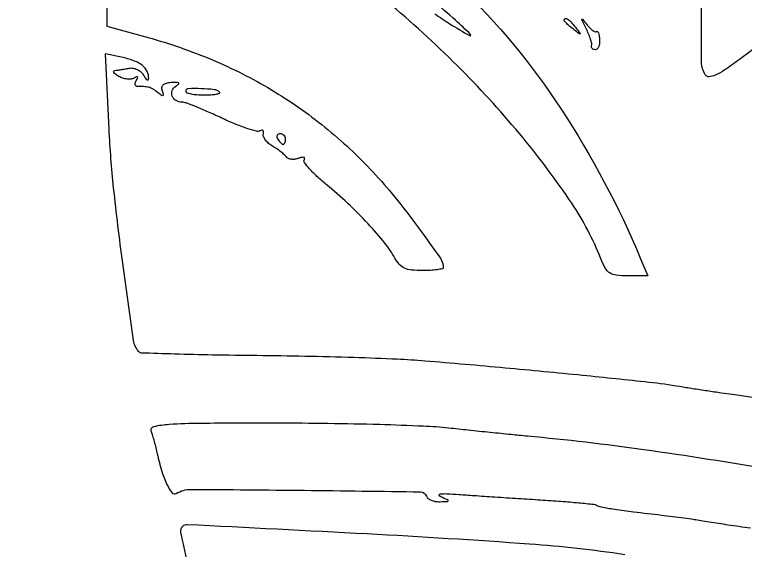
# Model space of a CAD drawing. Extents: x 123 to 893, y 112 to 937.
# Drawn here: x 123.4 to 262.5, y 378.4 to 480.7 of the extents above; entities that cross this region are included whole.
import ezdxf

# ---------------------------------------------------------------- set-up
doc = ezdxf.new("R2010")
doc.units = 0

msp = doc.modelspace()

# ---------------------------------------------------------------- linework, layer by layer
for points in [[(505, 723), (505.013655, 624.25, 0.000571), (505.06234, 586.230152, 0.000921), (505.200423, 553.846875, 0.000132), (505.38367, 525.076146, 0.063888), (505.630286, 523.25, 0.077982), (506.147819, 522.083228, 0.144438), (506.926697, 521.412716, 0.088454), (508.224277, 521.08494, 0.017747), (510.616631, 521, 0.016086), (512.298042, 521.054108, 0.026141), (513.716903, 521.220312, 0.024109), (514.785852, 521.456084, 0.332777), (515.015378, 521.75, 0.004505), (515.022414, 522.362296, 0.000001), (515.095159, 551.728108, 0.000021), (515.174312, 584.257832, 0.000013), (515.265378, 622.749944), (515.5, 722.999887)], [(267, 476.335935), (261.329506, 472.134816, -0.010253), (258.52269, 470.143143, -0.043475), (256.72622, 469.138907, -0.091903), (255.55389, 468.852585, -0.27182), (254.844818, 469.216849, -0.14187), (254.13483, 471.653205, -0.000108), (254.03705, 537.430708, -0.00085), (254.062564, 596.826422, -0.013858), (254.657336, 616.75), (255.305577, 628), (263.807625, 628)], [(141.070496, 488.5), (141.01515, 478.5), (148.826781, 476.325148, -0.031851), (161.074458, 472.058493, -0.034997), (172.285427, 466.379726, -0.035465), (182.463679, 459.270071, -0.034545), (191.630854, 450.735259, -0.018161), (195.758334, 445.988482, -0.011167), (200.2834, 440.122643, -0.005576), (204.444217, 434.338432, -0.154317), (205, 432.580532, -0.351196), (204.816814, 432.351897, -0.018644), (203.834382, 432.170531, -0.022578), (202.553193, 432.041825, -0.013744), (201.031937, 432, -0.026637), (198.965005, 432.110192, -0.080053), (197.605992, 432.480885, -0.101911), (196.620608, 433.198096, -0.061304), (195.781937, 434.382725, 0.047295), (193.881881, 437.232129, 0.017057), (190.679372, 440.907596, 0.016485), (186.813726, 444.785474, 0.016962), (182.736567, 448.362067, -0.015729), (180.968151, 449.905671, -0.024888), (179.564959, 451.347118, -0.02199), (178.583801, 452.564877, -0.306001), (178.562182, 453.100613, 0.183792), (178.614329, 453.37169, 0.304601), (178.459225, 453.533311, 0.112796), (178.052481, 453.529236, 0.032949), (177.451013, 453.342828, -0.056784), (176.770629, 453.166949, -0.063237), (176.093013, 453.157997, -0.07224), (175.520056, 453.308776, -0.136378), (175.149075, 453.604283, 0.054543), (174.766986, 454.026072, 0.016637), (174.103166, 454.576735, 0.01644), (173.31328, 455.148241, 0.017259), (172.5, 455.656942, -0.046613), (171.755187, 456.185973, -0.055437), (171.168216, 456.816953, -0.064603), (170.814505, 457.450054, -0.154112), (170.774777, 457.981272, 0.068942), (170.812841, 458.387182, 0.201047), (170.695134, 458.636581, 0.235567), (170.452574, 458.703797, 0.090547), (170.117796, 458.572802, -0.208314), (169.46765, 458.479312, -0.013453), (167.59648, 459.047569, -0.017819), (165.340937, 459.889822, -0.012216), (162.843019, 460.997683, 0.006705), (160.326678, 462.147072, 0.008984), (158.013411, 463.117187, 0.006614), (156.062426, 463.864707, 0.08823), (155.309017, 463.999211, -0.138076), (154.160651, 464.32332, -0.163578), (153.440088, 465.184005, -0.182592), (153.42802, 466.231008, -0.168452), (154.109277, 467.067537, 0.040616), (154.633295, 467.45344, 0.477307), (154.625395, 467.673961, 0.16828), (154.257521, 467.792165, 0.013162), (153.212775, 467.741075, 0.043877), (152.245006, 467.582032, 0.125504), (151.65124, 467.257437, 0.183183), (151.412608, 466.773921, 0.116148), (151.498276, 466.143898, -0.020253), (151.727969, 465.464249, -0.360534), (151.642891, 465.266695, -0.282653), (151.399533, 465.285923, -0.015738), (150.772892, 465.77352, 0.029085), (149.886182, 466.426262, 0.066762), (149.138625, 466.781025, 0.058877), (148.267214, 466.950556, 0.018634), (146.940983, 467, -0.132745), (146.596262, 467.093162, -0.19028), (146.40265, 467.339137, -0.143226), (146.400314, 467.712617, -0.068937), (146.595492, 468.154508, 0.029041), (146.842558, 468.61163, 0.311601), (146.809417, 468.808605, 0.318868), (146.615429, 468.844431, 0.029721), (146.162428, 468.600386, -0.110029), (145.595333, 468.403351, -0.055878), (144.836261, 468.400632, -0.051562), (144.015427, 468.576523, -0.053353), (143.25792, 468.915469, -0.027221), (142.647021, 469.317254, -0.086226), (142.310139, 469.669875, -0.273609), (142.296744, 469.907111, -0.251761), (142.5, 470.046103, 0.009752), (143.002973, 470.109824, 0.003454), (143.720266, 470.220016, 0.003427), (144.506588, 470.351913, 0.004025), (145.249841, 470.488004, -0.092334), (145.991285, 470.491712, -0.068774), (146.77053, 470.236521, -0.0673), (147.467759, 469.771497, -0.080139), (147.969432, 469.161493, 0.024473), (148.344921, 468.58493, 0.088516), (148.658753, 468.281814, 0.330406), (148.853162, 468.290912, 0.221181), (148.954279, 468.5, 0.115517), (148.657983, 469.857338, 0.110206), (147.787143, 470.96913, 0.081439), (146.279813, 471.840781, 0.03702), (144.089481, 472.489079), (140.678962, 473.229422), (141.362243, 458.864711, 0.014705), (142.220816, 447.727669, 0.006907), (143.952346, 433.387011, 0.002197), (145.992494, 418.736872, 0.162056), (147.057494, 416.609173, 0.190026), (147.544178, 416.397746, 0.000696), (153.871914, 416.189755, 0.003486), (161.077722, 416.013226, 0.002166), (169.535218, 415.901669, -0.002988), (178.677969, 415.766034, -0.00283), (187.985345, 415.519595, -0.00281), (196.218866, 415.208607, -0.009932), (201.5, 414.874205, -0.002016), (216.753073, 413.54181, -0.002222), (231.508794, 412.126723, -0.001875), (244.118692, 410.813053, -0.014461), (250, 410.005394, 0.002295), (252.433893, 409.610613, 0.001562), (255.20625, 409.182858, 0.001574), (257.884133, 408.78686, 0.003165), (260, 408.494437, -0.01747), (280.286946, 405.096762, -0.009316)], [(208.018659, 486.157175, -0.055054), (227.40434, 462.721039, -0.046285), (242.538849, 434.25), (243.897947, 431), (240.070294, 431, -0.02698), (237.891392, 431.117661, -0.115222), (236.670647, 431.545817, -0.124268), (235.814818, 432.452109, -0.033648), (234.963501, 434.25, 0.05396), (229.434348, 444.79893, 0.025), (220.174166, 457.221273, 0.023145), (208.428379, 470.166665, 0.020918), (195.147768, 482.435849, -0.003578)], [(203.399769, 480.834684, 0.019079), (206.240873, 478.916012, 0.009303), (210, 476.67689, 0.87831), (210.172754, 476.905081, 0.011298), (207.32259, 479.585959, 0.008176), (203.012893, 483.334358, 0.007717)], [(267.648867, 394.088957, 0.008379), (243.132635, 397.940932, 0.01156), (221, 400.519188, -0.00155), (217.907298, 400.816845, -0.000729), (213.9125, 401.219713, -0.000723), (209.729067, 401.653881, -0.001018), (206, 402.054018, 0.01664), (201.233211, 402.415319, 0.00346), (192.84201, 402.712939, 0.00363), (183.091414, 402.920406, 0.00342), (173.143011, 402.991795, 0.001498), (158.808101, 402.953668, 0.015246), (152.861837, 402.738636, 0.038162), (149.881766, 402.309789, 0.458014), (149.397276, 401.407099, -0.016816), (149.671992, 400.612281, -0.00663), (149.998473, 399.50159, -0.006553), (150.319872, 398.291107, -0.008145), (150.585548, 397.157099, 0.019977), (151.436491, 393.876462, 0.038439), (152.419456, 391.346508, 0.053116), (153.393936, 389.769695, 0.383464), (154.200545, 389.623944, -0.140743), (157.000017, 390.410566, -0.001326), (178.549297, 390.230113, -0.000764), (200.633184, 389.952878, -0.31894), (201.800292, 389.099125, 0.151221), (202.098421, 388.683212, 0.06582), (202.695502, 388.343514, 0.056593), (203.477329, 388.124824, 0.048064), (204.333333, 388.070285, 0.003237), (205.79097, 388.127017, 0.35034), (205.929662, 388.248495, 0.345308), (205.842653, 388.41262, 0.003197), (204.5, 388.99931, -0.231213), (204.238359, 389.303225, -0.452374), (204.396371, 389.537543, -0.043115), (205.640624, 389.589414, -0.007422), (208, 389.449208, 0.001469), (210.789177, 389.250111, 0.000507), (214.821875, 388.978259, 0.000503), (219.268165, 388.687547, 0.000584), (223.5, 388.420098, -0.00323), (227.378171, 388.154387, -0.00489), (230.748535, 387.868408, -0.001999), (233.625547, 387.584314, -0.111935), (234.13331, 387.413017, 0.092893), (235.007193, 387.081034, 0.006633), (237.581931, 386.653542, 0.007168), (241.211551, 386.153411, 0.002436), (246.5, 385.527959, -0.003207), (248.597626, 385.276599, -0.002891), (250.765625, 384.989944, -0.002896), (252.705894, 384.710512, -0.009171), (254, 384.49214, 0.009142), (255.559428, 384.228904, 0.001007), (259.14375, 383.698442, 0.001229), (263.413471, 383.086051, 0.000994)], [(239.5, 377.991969, 0.019937), (221.391092, 380.009456, 0.004509), (190.496828, 381.929394, 0.000703), (156.281977, 383.697915, 0.429005), (155, 382.478776, 0.052428), (155.051602, 381.988003, 0.001575), (155.486478, 379.974072, 0.003111), (156.021557, 377.603992, 0.002142)]]:
    msp.add_lwpolyline(points, format="xyb")
for points in [[(230.127555, 478.25, -0.001576), (231.00764, 477.120493, -0.377591), (231, 477, -0.377591), (230.879507, 476.99236, -0.001576), (229.75, 477.872445, -0.012436), (229.079598, 478.425681, -0.017649), (228.514062, 478.952641, -0.013803), (228.08115, 479.410139, -0.184603), (228, 479.622445, -0.307699), (228.193395, 479.90695, -0.241985), (228.573889, 479.869516, -0.065617), (229.23668, 479.306759, -0.017685)], [(234.139305, 477.472638, -0.409455), (234.318815, 477.474099, -0.108172), (234.494455, 477.209587, -0.051089), (234.64073, 476.678105, -0.022828), (234.728279, 475.957094, -0.045901), (234.715877, 475.207866, -0.068998), (234.556903, 474.574896, -0.093235), (234.284456, 474.149634, -0.206639), (233.937851, 474, -0.082349), (233.595735, 474.056731, -0.118909), (233.337902, 474.220312, -0.136481), (233.205329, 474.46447, -0.126211), (233.212452, 474.75, 0.127747), (233.222013, 475.186096, 0.020436), (232.990133, 476.014063, 0.021478), (232.627064, 476.987847, 0.017362), (232.157286, 478, -0.001554), (231.382528, 479.539827, -0.161228), (231.349026, 479.771939, -0.638196), (231.447207, 479.797887, -0.00315), (232.293711, 478.765544, 0.026371), (232.863767, 478.132684, 0.043464), (233.415022, 477.670289, 0.055736), (233.874591, 477.419387, 0.302165)], [(156, 466.100386, 0.321342), (156.195608, 465.827453, 0.031953), (157.018333, 465.605738, 0.030826), (158.137865, 465.450576, 0.019024), (159.466667, 465.4, 0.013429), (160.763163, 465.434827, 0.027808), (161.769703, 465.545297, 0.041963), (162.394829, 465.704113, 0.553964), (162.438707, 465.894626, 0.168185), (161.406019, 466.396209, 0.021741), (158.921366, 466.583958, 0.018162), (156.453922, 466.573166, 0.402344)], [(173.5, 457, 0.029505), (173.768994, 456.617226, 0.035638), (174.066025, 456.29375, 0.038439), (174.34829, 456.065539, 0.151918), (174.559017, 456, 0.210953), (174.727648, 456.07446, 0.081139), (174.870461, 456.29375, 0.061769), (174.967655, 456.617151, 0.042167), (175, 457, 0.105053), (174.918938, 457.381556, 0.099167), (174.688914, 457.70625, 0.09642), (174.345238, 457.923877, 0.093332), (173.940983, 458, 0.108972), (173.586039, 457.921712, 0.182303), (173.3746, 457.70625, 0.161196), (173.343488, 457.3821, 0.082592)]]:
    msp.add_lwpolyline(points, format="xyb", close=True)

doc.saveas('drawing.dxf')
